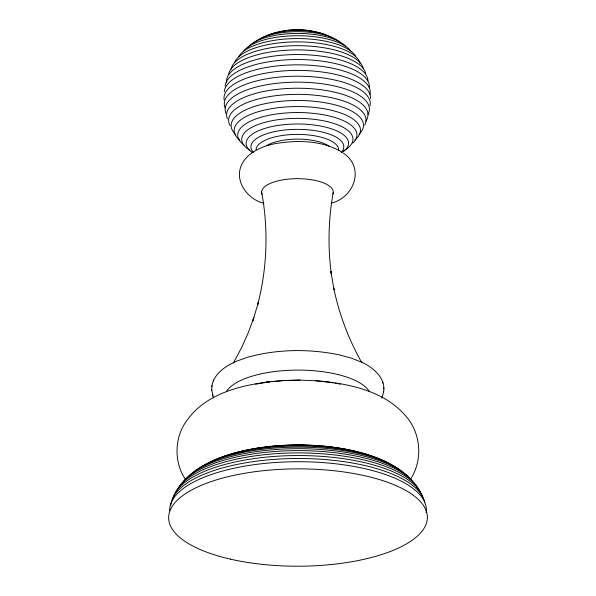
<?xml version="1.0" encoding="UTF-8"?>
<svg xmlns="http://www.w3.org/2000/svg" width="596" height="596" viewBox="0 0 596 596"><rect width="100%" height="100%" fill="white"/><g stroke="black" fill="none" stroke-linecap="round" stroke-linejoin="round"><path stroke-width="0.89" d="M333.261 192.434C328.396 219.179 327.733 246.64 331.272 273.594L330.899 271.389L333.969 289.723L333.566 287.346C338.953 313.69 348.489 339.139 361.742 362.532M212.064 385.642L211.64 389.412L213.398 397.763M383.481 392.555C386.335 378.222 372.992 367.136 361.228 362.04L351.454 358.196L339.571 354.925C309.309 348.653 277.445 348.98 247.601 357.265L236.776 361.109C225.832 365.847 213.659 373.699 211.804 386.558M213.465 380.956L213.726 380.054M253.114 320.03L253.762 317.839L248.204 332.844L241.7 347.446L233.334 363.098M381.827 398.15L383.75 391.639M252.898 320.76L258.344 302.477L257.569 305.085C267.224 268.245 268.595 229.333 261.607 191.897M410.264 479.594C422.482 461.401 421.312 435.713 407.806 418.489C386.633 391.334 349.979 383.69 317.445 380.814L299.967 380.136L284.27 380.539M331.026 203.199C354.128 197.812 365.184 167.886 343.549 153.261M268.982 381.954L269.653 381.835L266.285 382.401M268.297 381.894C239.309 385.716 206.819 393.949 188.403 418.541C174.427 435.259 173.19 461.468 185.498 479.415M255.58 384.174L265.257 382.572M282.869 380.553L300.019 380.032M266.002 382.118L283.942 380.442M271.679 381.701L283.368 380.62M315.597 380.769L329.797 382.319M330.78 382.446L333.358 382.923M335.079 383.243L336.8 383.563M338.521 383.876L340.241 384.197M263.894 203.34C246.915 199.243 232.85 179.471 242.647 162.842C249.366 151.421 262.687 146.244 275.047 143.673C296.979 139.918 321.319 140.216 341.083 151.6M382.796 382.215L382.952 383.146M383.742 387.84L383.906 388.786M211.64 389.412L211.804 390.358M212.593 395.051L212.757 395.982M247.787 47.665A51.226 19.273 -0.1 0 1 295.72 33.436A51.226 19.273 -0.1 0 1 345.732 46.466M253.933 42.845A46.443 17.47 -0.1 0 1 296.666 31.67A46.443 17.47 -0.1 0 1 340.048 42.353M266.71 145.633A35.894 13.507 -0.1 0 1 328.865 146.094M252.384 152.569A51.226 19.273 -0.1 0 1 297.821 123.99A51.226 19.273 -0.1 0 1 341.843 152.747M253.345 152.472A46.443 17.47 -0.1 0 1 297.449 129.347A46.443 17.47 -0.1 0 1 341.299 152.405M230.093 125.659A68.704 25.852 -0.1 0 1 296.942 94.354A68.704 25.852 -0.1 0 1 364.663 125.19M235.733 134.599A66.178 24.898 -0.1 0 1 297.24 100.486A66.178 24.898 -0.1 0 1 358.948 134.361M249.903 150.304A55.637 20.927 -0.1 0 1 260.772 123.581A55.637 20.927 -0.1 0 1 332.583 123.052A55.637 20.927 -0.1 0 1 345.665 149.603M344.846 150.125A55.637 20.927 -0.1 0 1 343.348 151.004M260.482 38.926A41.318 15.541 -0.1 0 1 296.719 30.47A41.318 15.541 -0.1 0 1 333.44 38.509M204.748 465.089A109.142 41.064 -0.1 0 1 393.733 466.497M225.981 113.471A72.123 27.133 -0.1 0 1 299.006 82.159A72.123 27.133 -0.1 0 1 368 114.529M239.801 140.209A63.146 23.758 -0.1 0 1 297.248 106.565A63.146 23.758 -0.1 0 1 354.911 139.978M226.331 391.669A73.278 27.565 -0.1 0 1 298.313 370.094A73.278 27.565 -0.1 0 1 369.475 391.84M228.618 74.5A68.704 25.852 -0.1 0 1 296.257 49.915A68.704 25.852 -0.1 0 1 365.706 73.569M226.592 82.159A70.693 26.597 -0.1 0 1 295.839 54.556A70.693 26.597 -0.1 0 1 367.926 80.9M224.141 99.837A73.278 27.565 -0.1 0 1 295.81 70.417A73.278 27.565 -0.1 0 1 370.526 98.526M224.29 91.754A72.988 27.461 -0.1 0 1 301.114 64.875A72.988 27.461 -0.1 0 1 369.997 94.436M262.002 194.244A35.834 13.485 -0.1 0 1 297.24 178.681A35.834 13.485 -0.1 0 1 332.918 193.998M244.204 145.23A59.615 22.432 -0.1 0 1 294.417 112.577A59.615 22.432 -0.1 0 1 352.854 143.062M234.593 62.684A63.146 23.758 -0.1 0 1 298.715 41.884A63.146 23.758 -0.1 0 1 360.148 63.623M238.758 56.657A59.615 22.432 -0.1 0 1 296.54 38.561A59.615 22.432 -0.1 0 1 355.372 55.994M182.309 483.363A118.775 44.685 -0.1 0 1 294.364 448.713A118.775 44.685 -0.1 0 1 411.762 480.406M178.934 487.476A121.413 45.676 -0.1 0 1 300.846 450.628A121.413 45.676 -0.1 0 1 417.997 489.256M193.074 473.082A112.607 42.368 -0.1 0 1 196.33 470.251M197.79 469.149A112.607 42.368 -0.1 0 1 302.269 446.017A112.607 42.368 -0.1 0 1 401.756 471.786M188.671 476.435A115.833 43.583 -0.1 0 1 298.693 447.142A115.833 43.583 -0.1 0 1 407.709 476.629M225.146 86.137A72.123 27.133 -0.1 0 1 298.961 59.54A72.123 27.133 -0.1 0 1 369.349 87.21M231.151 69.218A66.178 24.898 -0.1 0 1 296.48 45.683A66.178 24.898 -0.1 0 1 363.188 68.466M256.056 149.641A41.318 15.541 -0.1 0 1 298.343 134.405A41.318 15.541 -0.1 0 1 338.662 150.252M243.548 51.196A55.637 20.927 -0.1 0 1 297.546 35.73A55.637 20.927 -0.1 0 1 351.022 51.286M227.411 118.917A70.693 26.597 -0.1 0 1 300.734 88.253A70.693 26.597 -0.1 0 1 365.825 121.249M169.666 510.72A128.326 48.283 -0.1 0 1 301.04 461.721A128.326 48.283 -0.1 0 1 426.095 512.627M170.836 505.393A127.179 47.851 -0.1 0 1 294.342 458.518A127.179 47.851 -0.1 0 1 424.747 502.279M175.582 492.862A123.707 46.54 -0.1 0 1 300.071 452.915A123.707 46.54 -0.1 0 1 420.895 494.062M173.116 497.764A125.637 47.27 -0.1 0 1 297.911 455.545A125.637 47.27 -0.1 0 1 422.825 497.34M267.902 35.581A35.894 13.507 -0.1 0 1 325.207 34.873M225.117 107.891A72.988 27.461 -0.1 0 1 294.767 76.221A72.988 27.461 -0.1 0 1 370.019 105.797M235.308 453.273A101.618 38.233 -0.1 0 1 238.638 452.327M240.352 451.872A101.618 38.233 -0.1 0 1 249.24 449.801M250.104 449.63A101.618 38.233 -0.1 0 1 255.393 448.632M257.196 448.319A101.618 38.233 -0.1 0 1 259.014 448.028M260.847 447.745A101.618 38.233 -0.1 0 1 262.687 447.477M265.466 447.104A101.618 38.233 -0.1 0 1 268.125 446.784M269.913 446.575A101.618 38.233 -0.1 0 1 281.759 445.562M282.675 445.51A101.618 38.233 -0.1 0 1 311.522 445.376M314.293 445.525A101.618 38.233 -0.1 0 1 320.693 445.987M322.503 446.151A101.618 38.233 -0.1 0 1 349.144 450.181M353.629 451.224A101.618 38.233 -0.1 0 1 356.386 451.924M358.189 452.409A101.618 38.233 -0.1 0 1 360.841 453.161M217.078 459.27A105.462 39.679 -0.1 0 1 380.322 459.725M279.986 31.841A30.225 11.369 -0.1 0 1 281.766 31.409M282.683 31.208A30.225 11.369 -0.1 0 1 312.148 31.268M312.9 31.439A30.225 11.369 -0.1 0 1 314.658 31.871M230.667 559.197A129.377 48.678 -0.1 0 0 427.339 518.498A129.377 48.678 -0.1 0 0 235.994 474.908A129.377 48.678 -0.1 0 0 230.667 559.197"/></g></svg>
